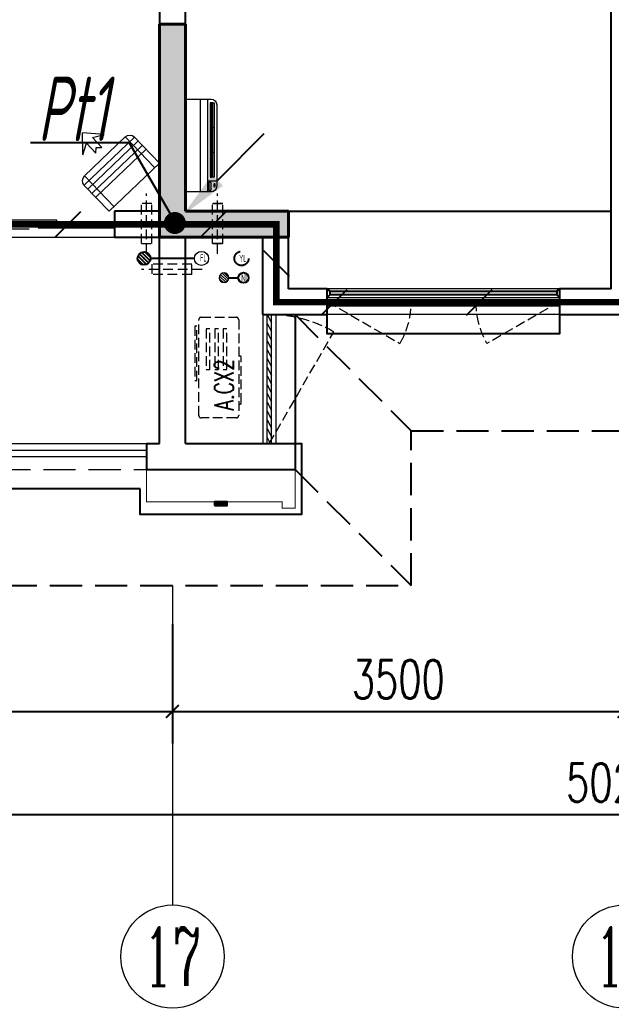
# Model space of a CAD drawing. Extents: x 3753737 to 4713801, y -857380 to 24339.
# Drawn here: x 4573665 to 4578249, y -779761 to -772101 of the extents above; entities that cross this region are included whole.
import ezdxf
from ezdxf.enums import TextEntityAlignment as Align

# ---------------------------------------------------------------- set-up
doc = ezdxf.new("R2010")
doc.units = 0
doc.header["$LTSCALE"] = 1000
doc.header["$MEASUREMENT"] = 0
for name, pattern in [('CENTER2', [1.125, 0.75, -0.125, 0.125, -0.125]), ('DASH', [0.35, 0.25, -0.1]), ('HIDDEN', [0.375, 0.25, -0.125])]:
    doc.linetypes.add(name, pattern=pattern)
doc.layers.get('0').update_dxf_attribs({"linetype": 'CONTINUOUS'})
doc.layers.get('Defpoints').update_dxf_attribs({"linetype": 'CONTINUOUS'})
for name, color, linetype in [('!!电气', 1, 'CONTINUOUS'), ('3-栏杆1', 252, 'CONTINUOUS'), ('3.5方案汇报，与郭总、侯月琴确定户型_t8$0$2020.03.04 -1安徽标准化洋房户型(UA）_t8_t8$0$看线', 154, 'CONTINUOUS'), ('DIM-照明', 7, 'CONTINUOUS'), ('LVTRY', 252, 'CONTINUOUS'), ('LWIRE', 4, 'CONTINUOUS'), ('SHTLN', 4, 'CONTINUOUS'), ('VPIPE-凝结', 150, 'CONTINUOUS'), ('VPIPE-雨水', 4, 'DASH'), ('WALL', 252, 'CONTINUOUS'), ('WIRE-接地', 2, 'CONTINUOUS'), ('卫生间', 6, 'CONTINUOUS'), ('看线', 185, 'CONTINUOUS'), ('立面', 73, 'CONTINUOUS'), ('铝合金', 144, 'CONTINUOUS')]:
    doc.layers.add(name, color=color, linetype=linetype)
for name, color, linetype, lineweight in [('AXIS', 114, 'CONTINUOUS', 20), ('AXIS_TEXT', 7, 'CONTINUOUS', 20), ('COLUMN', 252, 'CONTINUOUS', 40), ('EQUIP_地漏', 7, 'CONTINUOUS', 18), ('PUB_HATCH', 8, 'CONTINUOUS', 9), ('PUB_TEXT', 7, 'CONTINUOUS', 20), ('VPIPE-废水', 31, 'TG_F', 18), ('WINDOW', 146, 'CONTINUOUS', 20), ('平面-栏杆', 56, 'CONTINUOUS', 15), ('平面-看线', 252, 'CONTINUOUS', 15), ('平面-空调室内机', 176, 'CONTINUOUS', 9), ('平面-空调预留孔', 252, 'CONTINUOUS', 15)]:
    doc.layers.add(name, color=color, linetype=linetype, lineweight=lineweight)
doc.styles.add('_TCH_AXIS', font='COMPLEX', dxfattribs={"bigfont": 'GBCBIG'})
doc.styles.add('_TCH_DIM', font='SIMPLEX', dxfattribs={"bigfont": 'GBCBIG'})
doc.styles.add('_TCH_DIM_T3', font='SIMPLEX.shx', dxfattribs={"width": 0.705882, "bigfont": 'GBCBIG.shx'})
doc.styles.add('COMPLEX', font='COMPLEX')
doc.styles.add('HZTXT', font='gbeitc.shx', dxfattribs={"width": 0.8, "height": 400, "bigfont": 'hztxt.shx'})
doc.styles.get("Standard").update_dxf_attribs({"font": 'gbenor.shx', "bigfont": 'gbcbig.shx'})
doc.styles.add('TG_LINETYPE', font='SIMPLEX', dxfattribs={"width": 0.8, "height": 3, "bigfont": 'HZTXT'})
doc.linetypes.add('TG_F', pattern='A,2,-0.3,["F",TG_LINETYPE,S=0.1,R=0,X=-0.23,Y=-0.15],0', length=2.3)
doc.dimstyles.new('_TCH_ARCH&&100', dxfattribs={"dimtxt": 297.5, "dimasz": 100, "dimexe": 250, "dimexo": 300, "dimgap": 100, "dimtad": 1, "dimdec": 0, "dimzin": 0, "dimdsep": 46, "dimtxsty": '_TCH_DIM_T3', "dimblk": 'ARCHTICK', "dimcen": 0.09, "dimclrt": 7, "dimazin": 2, "dimtfac": 1, "dimtdec": 0, "dimtix": 1, "dimtmove": 2, "dimatfit": 3, "dimfxl": 1, "dimtolj": 1, "dimtzin": 0, "dimarcsym": 0})

# ---------------------------------------------------------------- blocks, each defined once
blk = doc.blocks.new('GFDGFSDFGD')
at = {"layer": 'PUB_HATCH'}
blk.add_hatch(color=256, dxfattribs=at).paths.add_polyline_path([(443016.6, 365523.7), (443016.6, 365723.7), (442216.6, 365723.7), (442216.6, 367173.7), (442016.6, 367173.7), (442016.6, 365523.7)])
at = {"layer": 'COLUMN', "color": 252}
for p, q in [((442216.6, 367173.7), (442016.6, 367173.7)), ((442016.6, 367173.7), (442016.6, 365523.7)), ((442216.6, 365723.7), (442216.6, 367173.7)), ((443016.6, 365723.7), (442216.6, 365723.7)), ((443016.6, 365523.7), (443016.6, 365723.7)), ((442016.6, 365523.7), (443016.6, 365523.7))]:
    blk.add_line(p, q, dxfattribs=at)
blk = doc.blocks.new('dongkong')
at = {"layer": '平面-空调预留孔', "color": 8, "linetype": 'HIDDEN', "ltscale": 0.3}
for p, q in [((-603796, 210899.9), (-603796, 210431.5)), ((-603836, 210821), (-603836, 210510.8)), ((-603836, 210821), (-603756, 210821)), ((-603756, 210821), (-603756, 210510.8))]:
    blk.add_line(p, q, dxfattribs=at)
blk.add_lwpolyline([(-603756, 210510.8), (-603836, 210510.8)], dxfattribs=at)
blk = doc.blocks.new('A$C001338C2')
at = {"color": 8}
for p, q in [((845, 303.6), (55, 303.6)), ((109.1, 214.8), (109.1, 303.6)), ((0, 248.6), (0, 22)), ((900, 22), (900, 248.6)), ((22, 0), (878, 0))]:
    blk.add_line(p, q, dxfattribs=at)
at = {"color": 8, "lineweight": 5}
for p, q in [((900, 214.8), (0, 214.8)), ((864.6, 278.7), (144.5, 278.7)), ((144.5, 278.7), (144.5, 265.8)), ((387, 278.7), (144.5, 278.7)), ((144.5, 278.7), (144.5, 252.9)), ((144.5, 265.8), (864.6, 265.8)), ((144.5, 239.9), (144.5, 252.9)), ((144.5, 252.9), (864.6, 252.9)), ((864.6, 239.9), (144.5, 239.9)), ((387, 239.9), (387, 278.7)), ((622, 239.9), (387, 239.9)), ((864.6, 278.7), (622, 278.7)), ((622, 278.7), (622, 239.9)), ((864.6, 252.9), (864.6, 278.7)), ((864.6, 265.8), (864.6, 239.9)), ((900, 143.2), (0, 143.2))]:
    blk.add_line(p, q, dxfattribs=at)
at = {"color": 8}
for points in [[(73.1, 275), (56.8, 275, -0.414214), (51.3, 280.5), (51.3, 283.4, -0.414214), (56.8, 288.9), (73.1, 288.9, -0.414214), (78.6, 283.4), (78.6, 280.5, -0.414214)], [(89.2, 226.4), (22.2, 226.4, -0.414214), (16.7, 231.9), (16.7, 243.1, -0.414214), (22.2, 248.6), (89.2, 248.6, -0.414214), (94.7, 243.1), (94.7, 231.9, -0.414214)]]:
    blk.add_lwpolyline(points, format="xyb", close=True, dxfattribs=at)
for centre, radius, start, end in [((55, 248.6), 55, 90, 180), ((845, 248.6), 55, 360, 90), ((22, 22), 22, 180, 270), ((878, 22), 22, 270, 360)]:
    blk.add_arc(centre, radius, start, end, dxfattribs=at)
blk = doc.blocks.new('$lvtry$00000171')
for p, q in [((-74, 11), (-11, 74)), ((-70, -27), (27, 70)), ((-53, -53), (53, 53)), ((-27, -70), (70, 27)), ((11, -74), (74, -11))]:
    blk.add_line(p, q)
blk.add_circle((0, 0), 75)
blk.add_point((0, 0))
blk = doc.blocks.new('$TwtSys$00000141')
at = {"color": 252}
for p, q in [((-47.1, 3.8), (-5, 45.9)), ((-47.1, 3.8), (-5, 45.9)), ((-43.6, -17.5), (17.5, 43.6)), ((-43.6, -17.5), (17.5, 43.6)), ((-33.2, -33.2), (33.2, 33.2)), ((-33.2, -33.2), (33.2, 33.2)), ((-16.2, -43.5), (43.8, 16.4)), ((-16.2, -43.5), (43.8, 16.4)), ((5.7, -46.1), (46.1, -5.7)), ((5.7, -46.1), (46.1, -5.7))]:
    blk.add_line(p, q, dxfattribs=at)
blk.add_circle((0, 0), 47, dxfattribs=at)
blk.add_circle((0, 0), 47, dxfattribs=at)
blk = doc.blocks.new('A$C148B7D8E')
at = {"layer": '卫生间', "color": 252, "linetype": 'DASH'}
for p, q in [((22550, 0), (23450, -900)), ((22550, -1200), (23450, -2100))]:
    blk.add_line(p, q, dxfattribs=at)
blk.add_lwpolyline([(16100, 14000), (16100, 15400), (7700, 15400), (7700, 10800), (7300, 10800), (7300, 10000), (900, 10000), (900, 9000), (-900, 9000), (-900, -900), (1750, -900), (1750, -2100), (23450, -2100), (23450, -900), (25100, -900)], dxfattribs=at)
blk = doc.blocks.new('fergve')
at = {"layer": '平面-空调预留孔', "color": 8, "linetype": 'DASH', "ltscale": 0.3}
for p, q in [((119062.7, 54987.6), (119062.7, 54977.6)), ((119072.7, 54967.6), (119425.6, 54967.6)), ((119435.6, 54977.6), (119435.6, 54987.6))]:
    blk.add_line(p, q, dxfattribs=at)
for points in [[(119666.7, 55326.8), (119246.8, 55326.8), (119246.8, 55311.6), (119666.7, 55311.6)], [(119645.5, 55239.2), (119330, 55239.2), (119330, 55210.2), (119645.5, 55210.2)], [(119645.5, 55173.4), (119330, 55173.4), (119330, 55144.4), (119645.5, 55144.4)], [(119645.5, 55107.6), (119330, 55107.6), (119330, 55078.6), (119645.5, 55078.6)]]:
    blk.add_lwpolyline(points, close=True, dxfattribs=at)
blk.add_lwpolyline([(119715.9, 54987.6), (118975.9, 54987.6, -0.414214), (118955.9, 55007.6), (118955.9, 55277.6, -0.414214), (118975.9, 55297.6), (119715.9, 55297.6, -0.414214), (119735.9, 55277.6), (119735.9, 55007.6, -0.414214)], format="xyb", close=True, dxfattribs=at)
for centre, start, end in [((119072.7, 54977.6), 180, 270), ((119425.6, 54977.6), 270, 0)]:
    blk.add_arc(centre, 10, start, end, dxfattribs=at)
at = {"layer": '平面-空调预留孔', "color": 8, "linetype": 'DASH', "ltscale": 0.3, "style": '_TCH_DIM', "width": 0.705882}
blk.add_text('A.CX2', height=146.88, dxfattribs=at).set_placement((119015.3, 55027.3))
blk = doc.blocks.new('dasdasf1sa2f31as32f')
at = {"color": 8}
for p, q in [((-116, 585.6), (43.3, 640.5)), ((82.7, 476.6), (43.3, 640.5)), ((-22.8, 585.5), (-116, 585.6)), ((-22.8, 585.5), (-73.4, 493.2)), ((32.4, 555.1), (-18.1, 462.9)), ((82.7, 476.6), (32.4, 555.1)), ((-473.5, 259.7), (-339.5, 504)), ((-269.8, 524.3), (-427.7, 236.5)), ((114.7, 208.4), (-359.1, 468.2)), ((134.6, 245.5), (-338.8, 505.1)), ((-269.8, 524.3), (113.7, 314)), ((-31.3, 504.4), (-73.4, 493.2)), ((-18.1, 462.9), (-31.3, 504.4)), ((72.3, 131.9), (-401.1, 391.6)), ((92.6, 168.8), (-380.9, 428.5)), ((113.7, 314), (-44.2, 26.2)), ((0, 0), (-473.5, 259.7)), ((134, 244.4), (0, 0))]:
    blk.add_line(p, q, dxfattribs=at)
for centre, start, end in [((-294.5, 479.4), 61.25933, 151.25933), ((89, 269), 331.25933, 61.25933)]:
    blk.add_arc(centre, 51.3, start, end, dxfattribs=at)
blk = doc.blocks.new('GDGDRGDGDRGDR')
at = {"layer": '平面-空调室内机', "ltscale": 0.3, "xscale": -1}
for p, rotation in [((1045712.6, 653502.9), 180), ((231445.9, 1046278.1), 270)]:
    blk.add_blockref('dongkong', p, dxfattribs=dict(at, rotation=rotation))
at = {"layer": '平面-空调预留孔', "xscale": -1, "rotation": 15.00000000331026}
blk.add_blockref('dasdasf1sa2f31as32f', (441626.3, 442932.1), dxfattribs=at)
at = {"layer": '平面-空调预留孔', "rotation": 90}
blk.add_blockref('fergve', (497617.7, 322375.3), dxfattribs=at)
blk = doc.blocks.new('_ArchTick')
at = {"color": 0, "linetype": 'ByBlock', "const_width": 0.15}
blk.add_lwpolyline([(-0.5, -0.5), (0.5, 0.5)], dxfattribs=at)
blk = doc.blocks.new('*D386')
at = {"layer": 'AXIS', "color": 0, "lineweight": -2, "transparency": 16777216}
for p, q in [((-100, -1299.9), (-100, -3024.9)), ((50100, -1299.9), (50100, -3024.9)), ((-100, -2774.9), (50100, -2774.9))]:
    blk.add_line(p, q, dxfattribs=at)
at = {"layer": 'Defpoints', "color": 0, "transparency": 16777216}
for p in [(-100, -999.9), (50100, -999.9), (50100, -2774.9)]:
    blk.add_point(p, dxfattribs=at)
at = {"layer": 'AXIS', "color": 0, "lineweight": -2, "transparency": 16777216, "xscale": 100, "yscale": 100, "zscale": 100, "rotation": 180}
blk.add_blockref('_ArchTick', (-100, -2774.9), dxfattribs=at)
at = {"layer": 'AXIS', "color": 0, "lineweight": -2, "transparency": 16777216, "xscale": 100, "yscale": 100, "zscale": 100}
blk.add_blockref('_ArchTick', (50100, -2774.9), dxfattribs=at)
at = {"layer": 'AXIS', "color": 7, "transparency": 16777216, "insert": (25000, -2526.2), "char_height": 297.5, "attachment_point": 5, "style": '_TCH_DIM_T3'}
blk.add_mtext('\\A1;50200', dxfattribs=at)
blk = doc.blocks.new('*D392')
at = {"layer": 'AXIS', "color": 0, "lineweight": -2, "transparency": 16777216}
for p, q in [((15700, -1299.9), (15700, -2224.9)), ((21500, -1299.9), (21500, -2224.9)), ((15700, -1974.9), (21500, -1974.9))]:
    blk.add_line(p, q, dxfattribs=at)
at = {"layer": 'Defpoints', "color": 0, "transparency": 16777216}
for p in [(15700, -999.9), (21500, -999.9), (21500, -1974.9)]:
    blk.add_point(p, dxfattribs=at)
at = {"layer": 'AXIS', "color": 0, "lineweight": -2, "transparency": 16777216, "xscale": 100, "yscale": 100, "zscale": 100, "rotation": 180}
blk.add_blockref('_ArchTick', (15700, -1974.9), dxfattribs=at)
at = {"layer": 'AXIS', "color": 0, "lineweight": -2, "transparency": 16777216, "xscale": 100, "yscale": 100, "zscale": 100}
blk.add_blockref('_ArchTick', (21500, -1974.9), dxfattribs=at)
at = {"layer": 'AXIS', "color": 7, "transparency": 16777216, "insert": (18600, -1726.2), "char_height": 297.5, "attachment_point": 5, "style": '_TCH_DIM_T3'}
blk.add_mtext('\\A1;5800', dxfattribs=at)
blk = doc.blocks.new('*D393')
at = {"layer": 'AXIS', "color": 0, "lineweight": -2, "transparency": 16777216}
for p, q in [((21500, -1299.9), (21500, -2224.9)), ((25000, -1299.9), (25000, -2224.9)), ((21500, -1974.9), (25000, -1974.9))]:
    blk.add_line(p, q, dxfattribs=at)
at = {"layer": 'Defpoints', "color": 0, "transparency": 16777216}
for p in [(21500, -999.9), (25000, -999.9), (25000, -1974.9)]:
    blk.add_point(p, dxfattribs=at)
at = {"layer": 'AXIS', "color": 0, "lineweight": -2, "transparency": 16777216, "xscale": 100, "yscale": 100, "zscale": 100, "rotation": 180}
blk.add_blockref('_ArchTick', (21500, -1974.9), dxfattribs=at)
at = {"layer": 'AXIS', "color": 0, "lineweight": -2, "transparency": 16777216, "xscale": 100, "yscale": 100, "zscale": 100}
blk.add_blockref('_ArchTick', (25000, -1974.9), dxfattribs=at)
at = {"layer": 'AXIS', "color": 7, "transparency": 16777216, "insert": (23250, -1726.2), "char_height": 297.5, "attachment_point": 5, "style": '_TCH_DIM_T3'}
blk.add_mtext('\\A1;3500', dxfattribs=at)
blk = doc.blocks.new('_AXISO')
blk.add_circle((0, 0), 0.5)
at = {"layer": 'AXIS_TEXT', "style": 'COMPLEX', "width": 1.041667}
blk.add_attdef('A', text='', height=0.56, dxfattribs=at).set_placement((-0.25, -0.28), (0.25, -0.28), align=Align.FIT)
blk = doc.blocks.new('$DorLib2D$00000138')
at = {"color": 0, "linetype": 'Continuous'}
for p, q in [((-0.2875, 0), (-0.2875, 0.1538)), ((-0.2875, 0.1538), (0, 0.1538)), ((0, 0.1538), (0, 0)), ((0.2875, 0.1538), (0, 0.1538)), ((0.2875, 0), (0.2875, 0.1538)), ((-0.5, -0.1399), (-0.5, 0)), ((-0.5, 0), (-0.2188, 0)), ((0, 0), (-0.2875, 0)), ((-0.2188, 0), (-0.2188, -0.1399)), ((0, 0), (0.2875, 0)), ((0.2188, 0), (0.2188, -0.1399)), ((0.5, 0), (0.2188, 0)), ((0.5, 0), (0.5, -0.1946)), ((0.5, -0.1399), (0.5, 0)), ((-0.2188, -0.1399), (-0.5, -0.1399)), ((0.2188, -0.1399), (0.5, -0.1399)), ((-0.1857, -0.186), (-0.037, -0.186)), ((-0.037, -0.186), (-0.1019, -0.2583)), ((-0.1019, -0.2583), (-0.1019, -0.186)), ((0.1857, -0.186), (0.037, -0.186)), ((0.037, -0.186), (0.1019, -0.2583)), ((0.1019, -0.2583), (0.1019, -0.186))]:
    blk.add_line(p, q, dxfattribs=at)
blk = doc.blocks.new('$WINLIB2D$00000001')
at = {"color": 0}
for points in [[(-0.5, 0.5), (-0.5, -0.5)], [(-0.5, 0.5), (0.5, 0.5)], [(0.5, -0.5), (0.5, 0.5)], [(0.5, 0.1667), (-0.5, 0.1667)], [(0.5, -0.1667), (-0.5, -0.1667)], [(-0.5, -0.5), (0.5, -0.5)]]:
    blk.add_lwpolyline(points, dxfattribs=at)
blk = doc.blocks.new('$WINLIB2D$00000039')
at = {"color": 0}
for points in [[(-0.5, 0.5), (-0.5, -0.5)], [(0.5, 0.5), (-0.5, 0.5)], [(0.5, -0.5), (0.5, 0.5)], [(-0.5, 0.1667), (0.5, 0.1667)], [(-0.3839, -0.1667), (-0.448, 0.1667)], [(-0.3159, -0.1667), (-0.38, 0.1667)], [(-0.2479, -0.1667), (-0.312, 0.1667)], [(-0.1799, -0.1667), (-0.244, 0.1667)], [(-0.1119, -0.1667), (-0.176, 0.1667)], [(-0.0439, -0.1667), (-0.108, 0.1667)], [(0.0241, -0.1667), (-0.04, 0.1667)], [(0.0921, -0.1667), (0.028, 0.1667)], [(0.16, -0.1667), (0.0959, 0.1667)], [(0.228, -0.1667), (0.1639, 0.1667)], [(0.296, -0.1667), (0.2319, 0.1667)], [(0.364, -0.1667), (0.2999, 0.1667)], [(0.432, -0.1667), (0.3679, 0.1667)], [(0.5, -0.1667), (0.4359, 0.1667)], [(-0.4519, -0.1667), (-0.5, 0.0836)], [(-0.5, -0.1667), (0.5, -0.1667)], [(0.5, -0.5), (-0.5, -0.5)]]:
    blk.add_lwpolyline(points, dxfattribs=at)
blk = doc.blocks.new('$TelecSys$00000008')
blk.add_line((0.4, 0.4), (-0.4, -0.4))
blk = doc.blocks.new('$TelecSys$00000078')
for p, q in [((1.15, 1.15), (0.55, 0.55)), ((0.104, 0.104), (0.104, 0.104)), ((-0.104, -0.104), (-0.104, -0.104))]:
    blk.add_line(p, q)
at = {"const_width": 0.142}
blk.add_lwpolyline([(-0.071, 0, 1), (0.071, 0, 1)], format="xyb", close=True, dxfattribs=at)
blk.add_solid([(0.62, 0.48), (0.48, 0.62), (0.1, 0.1)])
at = {"width": 0.8, "flags": 9}
blk.add_attdef('A', (0, 0), '', height=0.00002, dxfattribs=at)
blk = doc.blocks.new('A$C66B635E3')
at = {"layer": '立面'}
h = blk.add_hatch(dxfattribs=at)
h.set_pattern_fill('ANSI31', color=252, scale=2)
h.set_pattern_definition([(45, (-866400.3096, -795945.461), (-2.24506403, 2.24506403), [])])
h.paths.add_polyline_path([(21825, -380), (21925, -380), (21925, -350), (21825, -350)])
at = {"color": 252, "const_width": 8}
blk.add_lwpolyline([(22450, -100), (22450, -400), (22350, -400), (22350, -350), (21300, -350), (21300, -100)], dxfattribs=at)
at = {"layer": '3-栏杆1', "color": 252}
for p, q in [((22720.3, 1282.2), (22700, 1300)), ((22700, 1300), (22720.3, 1282.2)), ((22720.3, 1252.9), (22700, 1233.1)), ((22700, 1233.1), (22720.3, 1252.9)), ((22720.3, 1282.1), (24479.7, 1282.2)), ((22720.3, 1282.2), (22720.3, 1252.9)), ((24479.7, 1252.9), (22720.3, 1252.9)), ((24479.7, 1282.2), (24500, 1300)), ((24500, 1300), (24479.7, 1282.2)), ((24479.7, 1282.2), (24479.7, 1252.9)), ((24500, 1233.1), (24479.7, 1252.9))]:
    blk.add_line(p, q, dxfattribs=at)
at = {"layer": '3.5方案汇报，与郭总、侯月琴确定户型_t8$0$2020.03.04 -1安徽标准化洋房户型(UA）_t8_t8$0$看线', "color": 252, "ltscale": 10}
blk.add_line((22400, 1900), (24900, 1900), dxfattribs=at)
at = {"layer": 'AXIS'}
blk.add_line((21500, -1000), (21500, -3475), dxfattribs=at)
at = {"layer": 'VPIPE-凝结', "color": 252, "ltscale": 0.1}
blk.add_line((21670, 1535), (21330, 1535), dxfattribs=at)
blk.add_lwpolyline([(21937.6, 1385), (22010, 1385)], dxfattribs=at)
at = {"layer": 'VPIPE-凝结', "color": 252}
blk.add_circle((22050, 1385), 40, dxfattribs=at)
at = {"layer": 'VPIPE-废水', "color": 252}
blk.add_circle((21725, 1535), 55, dxfattribs=at)
at = {"layer": 'VPIPE-雨水', "color": 252}
blk.add_circle((22035, 1535), 55, dxfattribs=at)
at = {"layer": 'WALL', "color": 252}
for p, q in [((24900, 1300), (24900, 6200)), ((21400, 5200), (21400, 1900)), ((21600, 1900), (21600, 5200)), ((21400, 1900), (21050, 1900)), ((21050, 1900), (21050, 1700)), ((21600, 1900), (22400, 1900)), ((22400, 1300), (22400, 1900)), ((21050, 1700), (21400, 1700)), ((21400, 100), (21400, 1700)), ((21600, 1700), (22200, 1700)), ((21600, 100), (21600, 1700)), ((22200, 1100), (22200, 1700)), ((22700, 1300), (22400, 1300)), ((22700, 1100), (22700, 1300)), ((24900, 1300), (24500, 1300)), ((24500, 1300), (24500, 1100)), ((22200, 1100), (22700, 1100)), ((24500, 1100), (25000, 1100)), ((21300, 100), (21400, 100)), ((21300, 100), (21300, -100)), ((21600, 100), (22450, 100)), ((22450, 100), (22450, -100)), ((21300, -100), (21500, -100)), ((21500, -100), (22450, -100))]:
    blk.add_line(p, q, dxfattribs=at)
at = {"layer": 'WINDOW', "color": 252}
blk.add_line((18950, 1700), (21050, 1700), dxfattribs=at)
at = {"layer": 'WINDOW', "color": 252, "linetype": 'DASH', "ltscale": 0.3}
for points in [[(22700, 1200), (23263.1, 875.4, 0.131485), (23350, 1200)], [(24500, 1200), (23936.9, 875.4, -0.131485), (23850, 1200)], [(22250, 100), (22750, 966, 0.131652), (22250, 1100)]]:
    blk.add_lwpolyline(points, format="xyb", dxfattribs=at)
at = {"layer": '平面-栏杆', "color": 252}
for points in [[(16650, 50), (21300, 50)], [(16650, 0), (21300, 0)]]:
    blk.add_lwpolyline(points, dxfattribs=at)
at = {"layer": '平面-看线', "color": 252}
blk.add_lwpolyline([(16650, 100), (21300, 100)], dxfattribs=at)
at = {"layer": '平面-看线', "color": 252, "linetype": 'DASH'}
blk.add_lwpolyline([(16650, -100), (21300, -100)], dxfattribs=at)
at = {"layer": '看线', "color": 252, "ltscale": 0.5}
for points in [[(22450, 1100), (22450, 100)], [(24500, 1100), (24500, 950), (22700, 950), (22700, 1100)], [(21250, -250), (16650, -250)]]:
    blk.add_lwpolyline(points, dxfattribs=at)
at = {"layer": '看线', "color": 252}
blk.add_lwpolyline([(22450, 100), (22500, 100), (22500, -450), (21250, -450), (21250, -250)], dxfattribs=at)
at = {"layer": '立面', "color": 252}
blk.add_lwpolyline([(21825, -380), (21925, -380), (21925, -350), (21825, -350)], close=True, dxfattribs=at)
at = {"layer": '铝合金', "color": 252}
blk.add_lwpolyline([(21825, -380), (21925, -380), (21925, -350), (21825, -350)], close=True, dxfattribs=at)
at = {"color": 252}
for name, p in [('A$C148B7D8E', (-100, 1100)), ('GFDGFSDFGD', (-420616.6, -363823.7)), ('GDGDRGDGDRGDR', (-420616.6, -441032.1))]:
    blk.add_blockref(name, p, dxfattribs=at)
at = {"layer": 'AXIS'}
ref = blk.add_blockref('_AXISO', (21500, -3875), dxfattribs=dict(at, xscale=800, yscale=800, zscale=800))
ref.add_attrib('A', '17', dxfattribs={"layer": 'AXIS_TEXT', "height": 452.55, "style": '_TCH_AXIS', "width": 0.724138}).set_placement((21273.7, -4101.3), (21726.3, -4101.3), align=Align.FIT)
ref = blk.add_blockref('_AXISO', (25000, -3875), dxfattribs=dict(at, xscale=800, yscale=800, zscale=800))
ref.add_attrib('A', '19', dxfattribs={"layer": 'AXIS_TEXT', "height": 452.55, "style": '_TCH_AXIS', "width": 0.724138}).set_placement((24773.7, -4101.3), (25226.3, -4101.3), align=Align.FIT)
at = {"layer": 'EQUIP_地漏', "color": 252, "xscale": 0.8, "yscale": -0.8, "zscale": 0.8, "rotation": 180}
blk.add_blockref('$TwtSys$00000141', (21900, 1385), dxfattribs=at)
at = {"layer": 'LVTRY', "color": 252, "xscale": 0.6666666667107825, "yscale": 0.6666666667107825, "rotation": 269.9999999939778}
blk.add_blockref('$lvtry$00000171', (21280, 1535), dxfattribs=at)
at = {"layer": 'WINDOW', "color": 252}
for name, p, xscale, yscale, zscale, rotation in [('$DorLib2D$00000138', (20000, 1800), 2100, 200, 2100, 1.05571687412406e-09), ('$WINLIB2D$00000001', (23600, 1200), 1800, 200, 1800, 179.9999999950641), ('$WINLIB2D$00000039', (22250, 600), -1000, 100, -1000, 270)]:
    blk.add_blockref(name, p, dxfattribs=dict(at, xscale=xscale, yscale=yscale, zscale=zscale, rotation=rotation))
at = {"layer": '平面-空调室内机', "color": 252, "ltscale": 0.3, "rotation": 180}
blk.add_blockref('dongkong', (-581945.9, 212470.8), dxfattribs=at)
at = {"layer": '平面-空调室内机', "color": 252, "ltscale": 0.3, "xscale": -1, "rotation": 180}
blk.add_blockref('dongkong', (625646.1, 212470.8), dxfattribs=at)
at = {"layer": '平面-空调预留孔', "color": 252, "xscale": -0.800000000046565, "yscale": 0.800000000046565, "zscale": 0.800000000046565, "rotation": 269.9999997665698}
blk.add_blockref('A$C001338C2', (21600.1, 2050), dxfattribs=at)
at = {"layer": 'PUB_TEXT', "color": 252, "width": 0.6}
for s, p in [('FL', (21714, 1511.2)), ('YL', (22016.8, 1507)), ('NL', (22033.2, 1357))]:
    blk.add_text(s, height=56, dxfattribs=at).set_placement(p)
at = {"layer": 'AXIS'}
for p1, p2, distance, text, picture, middle in [((-100, -999.9), (50100, -999.9), -1775, '50200', '*D386', (25000, -2526.2)), ((15700, -999.9), (21500, -999.9), -975, '5800', '*D392', (18600, -1726.2)), ((21500, -999.9), (25000, -999.9), -975, '3500', '*D393', (23250, -1726.2))]:
    dim = blk.add_aligned_dim(p1=p1, p2=p2, distance=distance, text=text, dimstyle='_TCH_ARCH&&100', dxfattribs=at)
    dim.commit()
    dim.dimension.update_dxf_attribs({"geometry": picture, "text_midpoint": middle})

msp = doc.modelspace()

# ---------------------------------------------------------------- linework, layer by layer
at = {"layer": 'DIM-照明', "color": 7, "ltscale": 0.8}
for p in [(4573748, -773053), (4574875.8, -773677)]:
    msp.add_line(p, (4574513.3, -773053), dxfattribs=at)
at = {"layer": 'WIRE-接地', "color": 2, "linetype": 'CENTER2', "const_width": 50}
msp.add_lwpolyline([(4593305.1, -775490.9), (4588400.9, -775490.9), (4588400.9, -774889.8), (4587649.1, -774889.8), (4587649.1, -773683), (4581051.2, -773683), (4581051.2, -774290.2), (4575653.3, -774290.2), (4575653.3, -773686.3), (4569051.4, -773686.3), (4569051.4, -774891.8), (4568304.6, -774891.8), (4568304.6, -775487.1), (4563397.1, -775487.1), (4563397.1, -774884.2), (4562651, -774884.2), (4562651, -773694.9), (4556054.4, -773694.9), (4556054.4, -774287.8), (4553348.6, -774287.8), (4553348.6, -766391.2)], dxfattribs=at)

# ---------------------------------------------------------------- block references
at = {"layer": '!!电气'}
msp.add_blockref('A$C66B635E3', (4553348.6, -775485.7), dxfattribs=at)
at = {"layer": 'LWIRE', "color": 2, "xscale": 600, "yscale": 600, "zscale": 600}
msp.add_blockref('$TelecSys$00000078', (4574867.2, -773676.2), dxfattribs=at)
at = {"layer": 'SHTLN', "color": 2, "xscale": 250, "yscale": 250, "zscale": 250}
for p, rotation in [((4574039.8, -773686.3), 180), ((4575164.8, -773686.3), 180), ((4575653.3, -773988.3), 90), ((4576102.2, -774290.2), 180), ((4577227.2, -774290.2), 180)]:
    msp.add_blockref('$TelecSys$00000008', p, dxfattribs=dict(at, rotation=rotation))

# ---------------------------------------------------------------- texts
at = {"layer": 'DIM-照明', "color": 7, "ltscale": 0.8, "style": 'HZTXT', "width": 0.7}
msp.add_text('Pt1', height=500, dxfattribs=at).set_placement((4574078.7, -772791.2), align=Align.MIDDLE)

doc.saveas('drawing.dxf')
